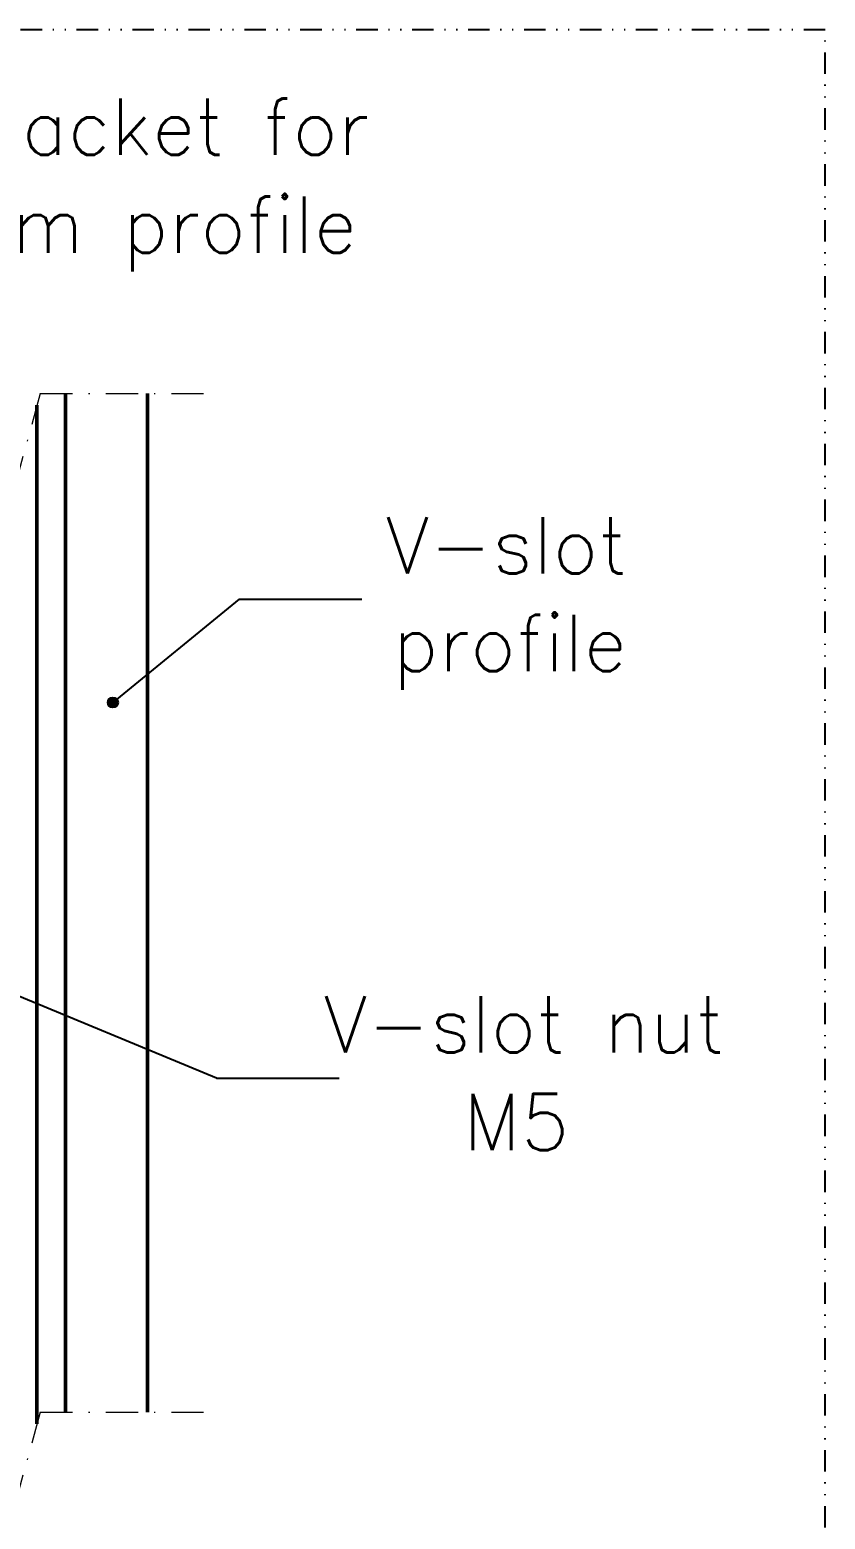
# Model space of a CAD drawing. Extents: x 20576 to 22412, y -9539 to -8232.
# Drawn here: x 20845.4 to 20916, y -9203.7 to -9071.5 of the extents above; entities that cross this region are included whole.
import ezdxf

# ---------------------------------------------------------------- set-up
doc = ezdxf.new("R2010")
doc.units = 0
doc.linetypes.add('DASHDOTTINY', pattern=[3.81, 1.905, -0.9525, 0, -0.9525])
doc.linetypes.add('DIVIDETINY', pattern=[4.7625, 1.905, -0.9525, 0, -0.9525, 0, -0.9525])
doc.layers.add('Cotas', color=90, linetype='Continuous')
doc.layers.add('Detalhe', color=132, linetype='DIVIDETINY')
doc.layers.add('Encurtamento', color=61, linetype='DASHDOTTINY', lineweight=13)
doc.layers.add('Perfis e Cantoneiras', color=2, linetype='Continuous', lineweight=50)
doc.styles.get("Standard").update_dxf_attribs({"font": 'romans.shx'})

msp = doc.modelspace()

# ---------------------------------------------------------------- hatches: boundary and pattern name
at = {"layer": 'Cotas'}
h = msp.add_hatch(color=256, dxfattribs=at)
h.dxf.hatch_style = 1
h.paths.add_polyline_path([(20853.25, -9131.209, 0.2411741), (20853.061, -9130.839, 0.6113775), (20852.338, -9131.209, 1), (20853.25, -9131.209)])

# ---------------------------------------------------------------- linework, layer by layer
for p, q in [((20863.984, -9122.049), (20852.794, -9131.209)), ((20863.984, -9122.049), (20874.876, -9122.049)), ((20861.984, -9164.567), (20812.662, -9144.069)), ((20861.984, -9164.567), (20872.876, -9164.567))]:
    msp.add_line(p, q, dxfattribs=at)
msp.add_circle((20852.794, -9131.209), 0.456, dxfattribs=at)
at = {"layer": 'Detalhe', "flags": 128}
msp.add_lwpolyline([(20915.99, -9071.5), (20708.536, -9071.5), (20708.536, -9280.37), (20915.99, -9280.37)], close=True, dxfattribs=at)
at = {"layer": 'Encurtamento', "color": 4, "ltscale": 1.5}
for p, q in [((20846.351, -9103.772), (20844.173, -9111.713)), ((20846.351, -9103.772), (20861.537, -9103.772)), ((20846.351, -9194.188), (20844.173, -9202.129)), ((20846.351, -9194.188), (20861.537, -9194.188))]:
    msp.add_line(p, q, dxfattribs=at)
at = {"layer": 'Perfis e Cantoneiras'}
for p, q in [((20848.58, -9194.188), (20848.58, -9103.772)), ((20855.86, -9194.188), (20855.86, -9103.772)), ((20846.06, -9195.248), (20846.06, -9104.832))]:
    msp.add_line(p, q, dxfattribs=at)

# ---------------------------------------------------------------- texts
at = {"layer": 'Cotas'}
for s, p in [('V-slot corner bracket for', (20788.121, -9082.606)), ('20x20 aluminum profile', (20793.468, -9091.285)), ('V-slot', (20877.011, -9119.753)), ('profile', (20877.626, -9128.432)), ('V-slot nut', (20871.511, -9162.271)), ('M5', (20883.858, -9170.95))]:
    msp.add_text(s, height=5, dxfattribs=at).set_placement(p)

doc.saveas('drawing.dxf')
